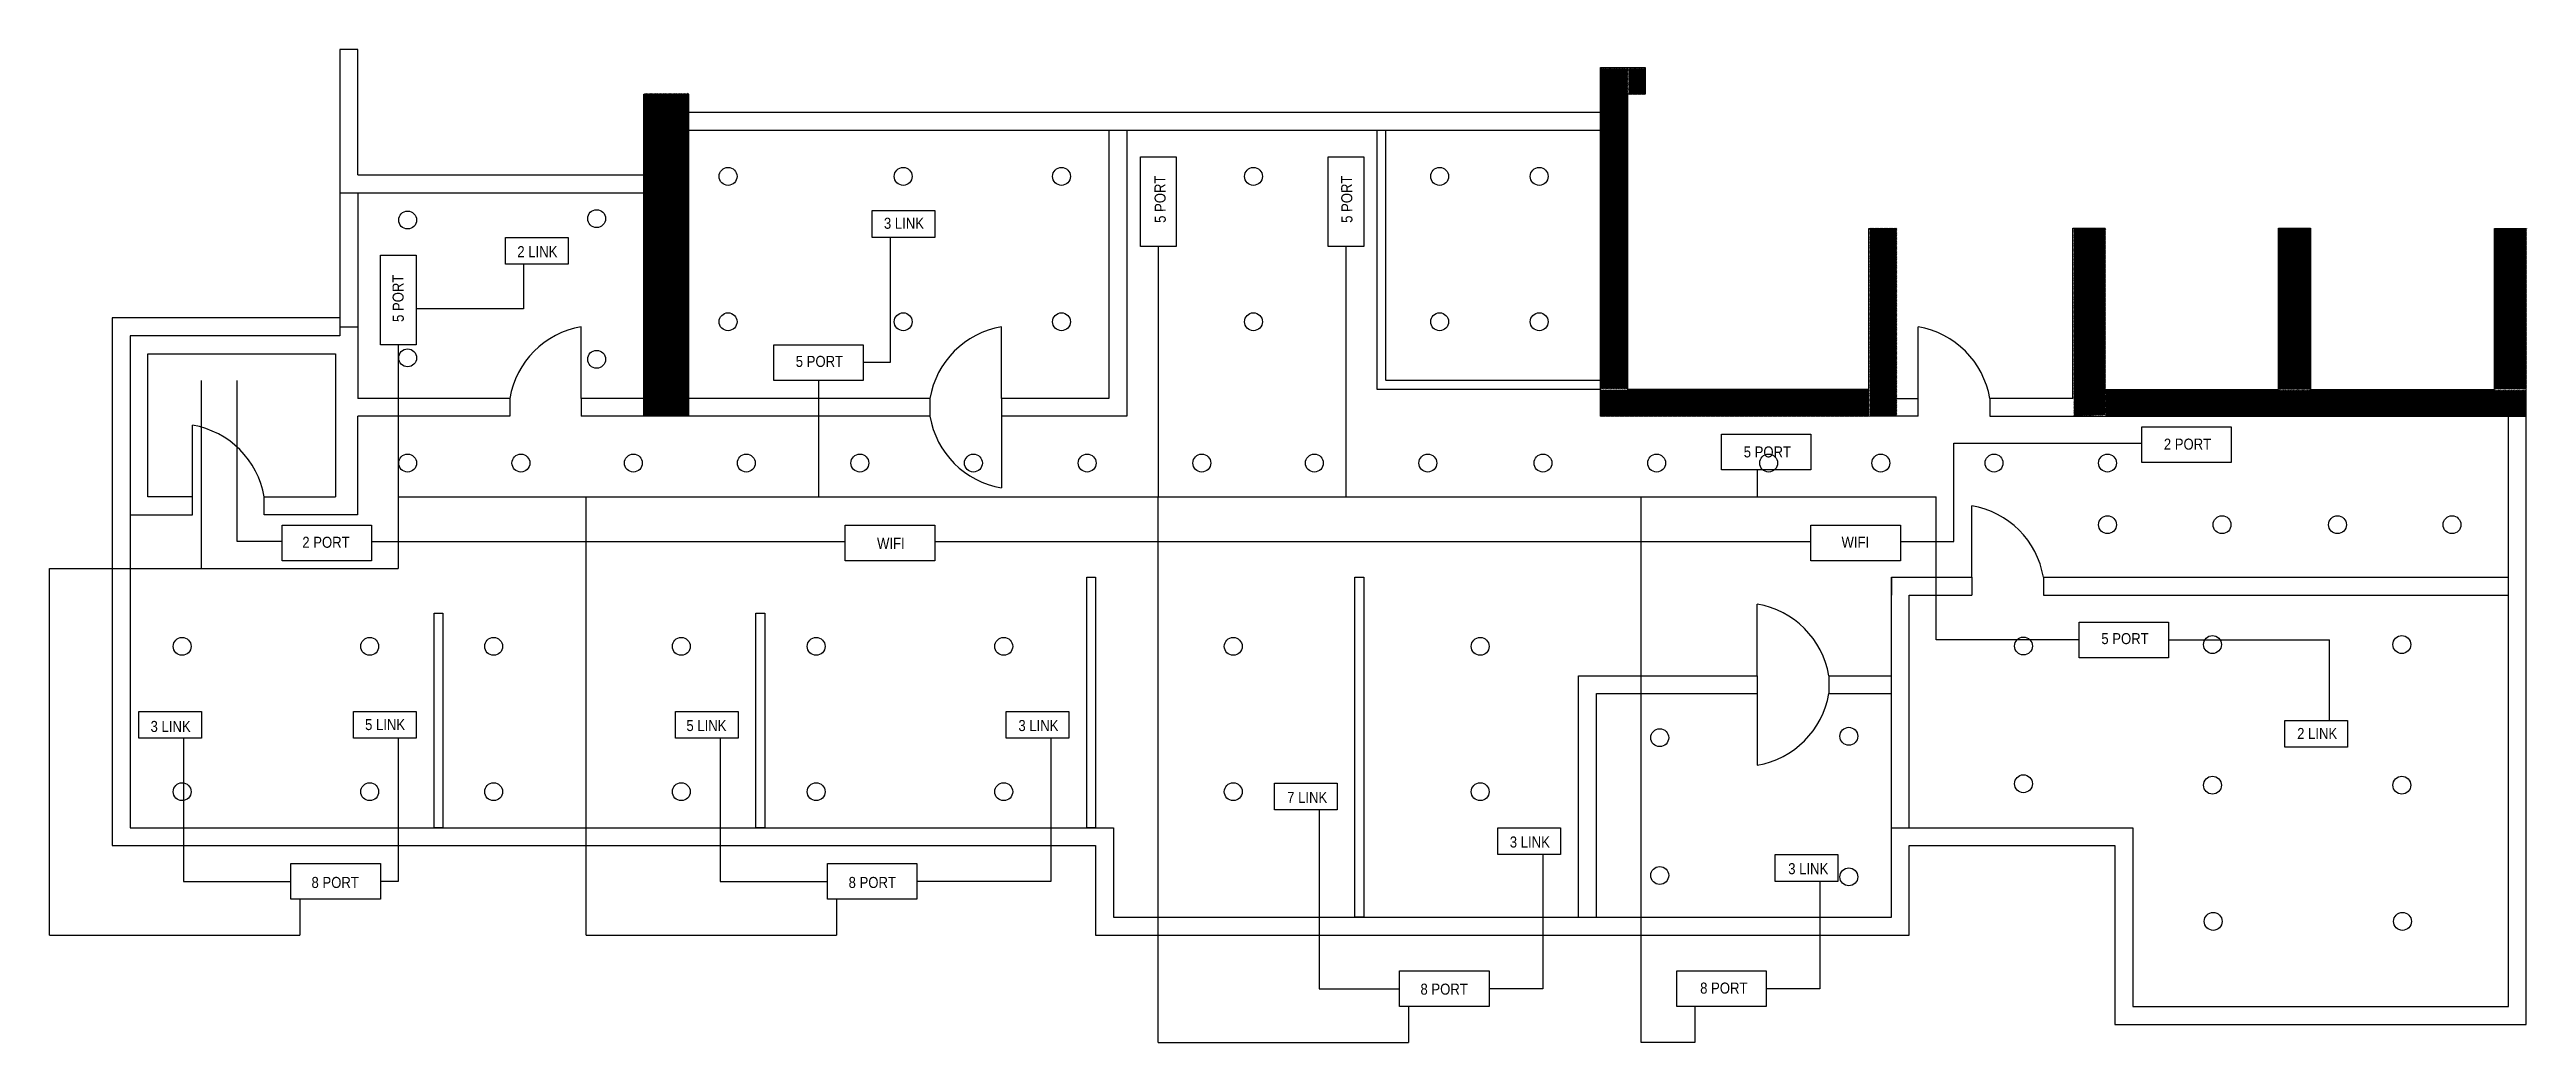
# Model space of a CAD drawing. Header units: millimetres. Extents: x -280 to 2490, y 10 to 1120.
import ezdxf

# ---------------------------------------------------------------- set-up
doc = ezdxf.new("R2010")
doc.units = ezdxf.units.MM
doc.header["$LTSCALE"] = 50
for name, color, linetype in [('Floor', 7, 'Continuous'), ('Lighting', 2, 'Continuous'), ('Overhead Networking', 182, 'Continuous'), ('Underground Networking', 22, 'Continuous')]:
    doc.layers.add(name, color=color, linetype=linetype)
doc.styles.add('ELECTRICAL_GENERAL', font='arial.ttf', dxfattribs={"width": 0.85})
pattern_1 = [(135, (2420.6466, 716.4126), (-0.7071068, -0.7071068), [])]

msp = doc.modelspace()

# ---------------------------------------------------------------- hatches: boundary and pattern name
at = {"layer": 'Floor', "lineweight": -3}
h = msp.add_hatch(dxfattribs=at)
h.set_pattern_fill('LINE', angle=135, style=0, pattern_type=2)
h.set_pattern_definition(pattern_1)
h.paths.add_polyline_path([(1454.5, 1099.4), (1454.5, 740.7), (1485.4, 740.7), (1485.4, 1098.7), (1456.7, 1098.7)])
h = msp.add_hatch(dxfattribs=at)
h.set_pattern_fill('LINE', angle=135, style=0, pattern_type=2)
h.set_pattern_definition(pattern_1)
h.paths.add_polyline_path([(1485.9, 1099), (1485.9, 1069.9), (1505.1, 1069.9), (1505.1, 1099), (1485.7, 1099)])
h = msp.add_hatch(dxfattribs=at)
h.set_pattern_fill('LINE', angle=135, style=0, pattern_type=2)
h.set_pattern_definition(pattern_1)
h.paths.add_polyline_path([(385.1, 1071), (385.1, 710.5), (434.6, 710.5), (434.6, 1071), (384, 1071)])
h = msp.add_hatch(dxfattribs=at)
h.set_pattern_fill('LINE', angle=135, style=0, pattern_type=2)
h.set_pattern_definition(pattern_1)
h.paths.add_polyline_path([(1755.8, 920.2), (1755.8, 710.7), (1786, 710.7), (1786, 920.2), (1754.4, 920.2)])
h = msp.add_hatch(dxfattribs=at)
h.set_pattern_fill('LINE', angle=135, style=0, pattern_type=2)
h.set_pattern_definition(pattern_1)
h.paths.add_polyline_path([(1984.1, 710.4), (1984.1, 920.2), (2019.6, 920.2), (2019.6, 711.5)])
h = msp.add_hatch(dxfattribs=at)
h.set_pattern_fill('LINE', angle=135, style=0, pattern_type=2)
h.set_pattern_definition(pattern_1)
h.paths.add_polyline_path([(2212.6, 919.9), (2212.6, 740), (2248.5, 740), (2248.5, 919.9), (2213.1, 919.9)])
h = msp.add_hatch(dxfattribs=at)
h.set_pattern_fill('LINE', angle=135, style=0, pattern_type=2)
h.set_pattern_definition(pattern_1)
h.paths.add_polyline_path([(2454.9, 919.8), (2454.9, 740.4), (2490.3, 740.4), (2490.3, 919.8), (2454.9, 919.8)])
h = msp.add_hatch(dxfattribs=at)
h.set_pattern_fill('LINE', angle=135, style=0, pattern_type=2)
h.set_pattern_definition(pattern_1)
h.paths.add_polyline_path([(1454.2, 739.5), (1755.1, 739.5), (1755.1, 709.8), (1454.2, 709.8)])
h = msp.add_hatch(dxfattribs=at)
h.set_pattern_fill('LINE', angle=135, style=0, pattern_type=2)
h.set_pattern_definition(pattern_1)
h.paths.add_polyline_path([(2019.7, 739.6), (2019.7, 710.2), (2489.9, 710.2), (2489.9, 739.4), (2019.8, 739.4)])

# ---------------------------------------------------------------- linework, layer by layer
at = {"color": 1, "linetype": 'Continuous', "lineweight": -3}
for p, q in [((704.7, 730), (704.7, 710)), ((924.7, 710), (904.7, 710)), ((-120, 600), (-120, 620)), ((1780, 530), (1780, 510)), ((110, 190), (90, 190)), ((1690, 150), (1690, 150))]:
    msp.add_line(p, q, dxfattribs=at)
at = {"layer": 'Floor', "color": 7, "linetype": 'Continuous', "lineweight": -3}
for p, q in [((64.7, 1120), (44.7, 1120)), ((44.7, 1120), (44.7, 960)), ((64.7, 980), (64.7, 1120)), ((1454.7, 1100), (1484.7, 1100)), ((1454.7, 710), (1454.7, 1100)), ((1484.7, 1100), (1504.7, 1100)), ((1504.7, 1100), (1504.7, 1070)), ((1484.7, 1070), (1484.7, 740)), ((1504.7, 1070), (1484.7, 1070)), ((434.7, 1050), (1454.7, 1050)), ((434.7, 1030), (1454.7, 1030)), ((904.7, 1030), (904.7, 730)), ((924.7, 1030), (924.7, 710)), ((1214.7, 750), (1214.7, 1030)), ((64.7, 980), (384.7, 980)), ((44.7, 960), (384.7, 960)), ((44.7, 960), (44.7, 800)), ((64.7, 960), (64.7, 730)), ((1754.7, 740), (1754.7, 920)), ((1754.7, 920), (1784.7, 920)), ((1784.7, 710), (1784.7, 920)), ((1983, 730), (1983, 920.2)), ((1983, 920.2), (2018.6, 920.2)), ((2018.6, 920.2), (2018.6, 740)), ((2213, 740), (2213, 920.2)), ((2213, 920.2), (2248.6, 920.2)), ((2248.6, 920.2), (2248.6, 740)), ((2454.7, 740), (2454.7, 920)), ((2454.7, 920), (2490, 920)), ((2490, 30), (2490, 920)), ((44.7, 810), (64.7, 810)), ((314.7, 730), (314.7, 810)), ((784.7, 730), (784.7, 810)), ((1810, 710), (1810, 810)), ((44.7, 800), (-190, 800)), ((-190, 800), (-190, 250)), ((-170, 620), (-170, 780)), ((-170, 780), (40, 780)), ((40, 780), (40, 620)), ((1454.6, 750.1), (1214.8, 750)), ((234.7, 730), (64.7, 730)), ((234.7, 730), (234.7, 710)), ((384.7, 730), (314.7, 730)), ((314.7, 730), (314.7, 710)), ((704.7, 730), (434.7, 730)), ((904.7, 730), (784.7, 730)), ((784.7, 730), (784.7, 709.9)), ((1754.7, 740), (1484.7, 740)), ((1784.7, 730), (1810, 730)), ((1983, 730), (1890, 730)), ((1890, 730), (1890, 710)), ((2018.6, 740), (2213, 740)), ((2248.2, 740), (2454.7, 740)), ((-120, 620), (-120, 700)), ((64.5, 710.2), (64.5, 600)), ((234.7, 710), (64.7, 710)), ((384.7, 710), (314.7, 710)), ((704.7, 710), (434.7, 710)), ((904.7, 710), (784.7, 710)), ((784.7, 710), (784.7, 630)), ((1810, 710), (1454.7, 710)), ((1890, 710), (2490, 710)), ((2470, 50), (2470, 710)), ((-120, 620), (-170, 620)), ((-40, 600), (-40, 620)), ((-40, 620), (40, 620)), ((1870, 530), (1870, 610)), ((-190, 600), (-120, 600)), ((64.5, 600), (-40, 600)), ((1780, 150), (1780, 530)), ((1780, 530), (1870, 530)), ((1870, 530), (1870, 510)), ((1950, 530), (2470, 530)), ((1950, 530), (1950, 510)), ((1630, 420), (1630, 500)), ((1950, 510), (2470, 510)), ((1630, 420), (1630, 400)), ((1710, 420), (1780, 420)), ((1710, 420), (1710, 400)), ((1450, 150), (1450, 400)), ((1450, 400), (1630, 400)), ((1630, 400), (1630, 320)), ((1710, 400), (1780, 400)), ((-190, 250), (910, 250)), ((910, 250), (910, 150)), ((1780, 250), (2050, 250)), ((2050, 250), (2050, 50)), ((1800, 130), (1800, 230)), ((910, 150), (1780, 150)), ((2030, 30), (2490, 30)), ((2050, 50), (2470, 50))]:
    msp.add_line(p, q, dxfattribs=at)
for points in [[(384.7, 1070), (434.7, 1070), (434.7, 710), (384.7, 710)], [(880, 530), (890, 530), (890, 250), (880, 250)], [(1180, 530), (1190, 530), (1190, 150), (1180, 150)], [(150, 490), (160, 490), (160, 250), (150, 250)], [(510, 490), (520, 490), (520, 250), (510, 250)]]:
    msp.add_lwpolyline(points, close=True, dxfattribs=at)
for points in [[(1454.7, 740), (1204.7, 740), (1204.7, 1030)], [(44.7, 820), (-210, 820), (-210, 230), (890, 230), (890, 130), (1800, 130), (1800, 130), (1800, 130), (1800, 130)], [(1800, 250), (1800, 510), (1870, 510)], [(1430, 150), (1430, 420), (1630, 420)], [(1800, 230), (2030, 230), (2030, 30)]]:
    msp.add_lwpolyline(points, dxfattribs=at)
for centre, start, end in [((331.1, 713.6), 99.647, 170.353), ((801.1, 713.6), 99.647, 170.353), ((1793.6, 713.6), 9.647, 80.353), ((-136.4, 603.6), 9.647, 80.353), ((801.1, 726.4), 189.647, 260.353), ((1853.6, 513.6), 9.647, 80.353), ((1613.6, 403.6), 9.647, 80.353), ((1613.6, 416.4), 279.647, 350.353)]:
    msp.add_arc(centre, 97.8, start, end, dxfattribs=at)
at = {"layer": 'Lighting', "color": 2, "linetype": 'Continuous', "lineweight": -3}
for centre in [(478.9, 978.2), (674.8, 978.2), (851.8, 978.2), (1066.5, 978.2), (1274.7, 978.2), (1386.1, 978.2), (120.5, 929.4), (331.9, 931), (478.9, 815.7), (674.8, 815.7), (851.8, 815.7), (1066.5, 815.7), (1274.7, 815.7), (1386.1, 815.7), (120.5, 775.3), (331.9, 773.7), (120.5, 657.7), (247.2, 657.7), (373, 657.7), (499.3, 657.7), (626.3, 657.7), (753.3, 657.7), (880.5, 657.7), (1008.7, 657.7), (1134.6, 657.7), (1261.5, 657.7), (1390.3, 657.7), (1517.4, 657.7), (1642.7, 657.7), (1768.1, 657.7), (1894.8, 657.7), (2021.7, 657.7), (2021.7, 588.8), (2149.8, 588.8), (2278.9, 588.8), (2407, 588.8), (-131.7, 452.8), (78.1, 452.8), (216.7, 452.8), (426.6, 452.8), (577.4, 452.8), (787.2, 452.8), (1043.9, 452.8), (1320.1, 452.8), (1927.7, 453.2), (2139.1, 454.8), (2350.9, 454.8), (1520.9, 350.7), (1732.4, 352.3), (1927.7, 299.2), (2139.1, 297.6), (2350.9, 297.6), (-131.7, 290.3), (78.1, 290.3), (216.7, 290.3), (426.6, 290.3), (577.4, 290.3), (787.2, 290.3), (1043.9, 290.3), (1320.1, 290.3), (1520.9, 196.7), (1732.4, 195.1), (2139.9, 145.3), (2351.6, 145.3)]:
    msp.add_circle(centre, 10, dxfattribs=at)
at = {"layer": 'Overhead Networking', "color": 5, "linetype": 'Continuous', "lineweight": -3}
for p, q in [((-70, 570), (-70, 750)), ((1850, 570), (1850, 680)), ((1850, 680), (2060, 680)), ((-20, 570), (-70, 570)), ((80, 570), (610, 570)), ((710, 570), (1690, 570)), ((1790, 570), (1850, 570))]:
    msp.add_line(p, q, dxfattribs=at)
for points in [[(2060, 698.4), (2160, 698.4), (2160, 658.4), (2060, 658.4)], [(-20, 588.4), (80, 588.4), (80, 548.4), (-20, 548.4)], [(610, 588.4), (710, 588.4), (710, 548.4), (610, 548.4)], [(1690, 588.4), (1790, 588.4), (1790, 548.4), (1690, 548.4)]]:
    msp.add_lwpolyline(points, close=True, dxfattribs=at)
at = {"layer": 'Underground Networking', "color": 1, "linetype": 'Continuous', "lineweight": -3}
for p, q in [((660, 910), (660, 770)), ((960, 900), (960, 620)), ((1170, 900), (1170, 620)), ((250, 880), (250, 830)), ((250, 830), (130, 830)), ((110, 790), (110, 540)), ((-110, 540), (-110, 750)), ((580, 750), (580, 620)), ((660, 770), (630, 770)), ((1630, 650), (1630, 620)), ((110, 620), (1630, 620)), ((320, 130), (320, 620)), ((960, 10), (960, 620)), ((1500, 10), (1500, 620)), ((1630, 620), (1830, 620)), ((1830, 460), (1830, 620)), ((-280, 130), (-280, 540)), ((-280, 540), (110, 540)), ((1990, 460), (1830, 460)), ((2090, 460), (2270, 460)), ((2270, 370), (2270, 460)), ((-130, 350), (-130, 190)), ((110, 350), (110, 190)), ((470, 350), (470, 190)), ((840, 350), (840, 190)), ((1140, 270), (1140, 70)), ((1390, 220), (1390, 70)), ((-130, 190), (-10, 190)), ((0, 170), (0, 130)), ((470, 190), (590, 190)), ((600, 170), (600, 130)), ((840, 190), (690, 190)), ((1700, 190), (1700, 70)), ((-280, 130), (0, 130)), ((320, 130), (600, 130)), ((1140, 70), (1230, 70)), ((1390, 70), (1330, 70)), ((1700, 70), (1640, 70)), ((1240, 50), (1240, 10)), ((1560, 50), (1560, 10)), ((960, 10), (1240, 10)), ((1560, 10), (1500, 10))]:
    msp.add_line(p, q, dxfattribs=at)
for points in [[(940, 900), (940, 1000), (980, 1000), (980, 900)], [(1150, 900), (1150, 1000), (1190, 1000), (1190, 900)], [(640, 940), (710, 940), (710, 910), (640, 910)], [(90, 790), (90, 890), (130, 890), (130, 790)], [(230, 910), (300, 910), (300, 880), (230, 880)], [(530, 790), (630, 790), (630, 750), (530, 750)], [(1590, 690), (1690, 690), (1690, 650), (1590, 650)], [(1990, 480), (2090, 480), (2090, 440), (1990, 440)], [(-180, 380), (-110, 380), (-110, 350), (-180, 350)], [(60, 380), (130, 380), (130, 350), (60, 350)], [(420, 380), (490, 380), (490, 350), (420, 350)], [(790, 380), (860, 380), (860, 350), (790, 350)], [(2220, 370), (2290, 370), (2290, 340), (2220, 340)], [(1090, 300), (1160, 300), (1160, 270), (1090, 270)], [(1340, 250), (1410, 250), (1410, 220), (1340, 220)], [(-10, 210), (90, 210), (90, 170), (-10, 170)], [(590, 210), (690, 210), (690, 170), (590, 170)], [(1650, 220), (1720, 220), (1720, 190), (1650, 190)], [(1230, 90), (1330, 90), (1330, 50), (1230, 50)], [(1540, 90), (1640, 90), (1640, 50), (1540, 50)]]:
    msp.add_lwpolyline(points, close=True, dxfattribs=at)

# ---------------------------------------------------------------- texts
at = {"layer": 'Floor', "color": 1, "lineweight": -3, "style": 'ELECTRICAL_GENERAL', "width": 0.85}
msp.add_text('5 LINK', height=12.35, dxfattribs=at).set_placement((72.9, 359.2))
at = {"layer": 'Overhead Networking', "color": 5, "lineweight": -3, "style": 'ELECTRICAL_GENERAL', "width": 0.85}
for s, p in [('2 PORT', (2084.7, 672.7)), ('2 PORT', (2.7, 563)), ('WIFI', (645.5, 561.8)), ('WIFI', (1724.2, 563.1))]:
    msp.add_text(s, height=12.35, dxfattribs=at).set_placement(p)
at = {"layer": 'Underground Networking', "color": 1, "lineweight": -3, "style": 'ELECTRICAL_GENERAL', "width": 0.85}
for p in [(968.5, 926.3), (1177.3, 926.3), (116.3, 815.5)]:
    msp.add_text('5 PORT', height=12.35, rotation=90.5457, dxfattribs=at).set_placement(p)
for s, p in [('3 LINK', (653.2, 919.6)), ('2 LINK', (243.2, 887.9)), ('5 PORT', (554.6, 765.2)), ('5 PORT', (1614.8, 664)), ('5 PORT', (2014.8, 455.3)), ('3 LINK', (-167, 357.1)), ('5 LINK', (432.3, 358.1)), ('3 LINK', (803.6, 358.1)), ('2 LINK', (2233.8, 349.2)), ('7 LINK', (1104.2, 277.8)), ('3 LINK', (1353.2, 227.9)), ('8 PORT', (13, 182.7)), ('8 PORT', (613.7, 182.7)), ('3 LINK', (1664.6, 198.1)), ('8 PORT', (1253.3, 63.4)), ('8 PORT', (1566.1, 64.6))]:
    msp.add_text(s, height=12.35, dxfattribs=at).set_placement(p)

doc.saveas('drawing.dxf')
